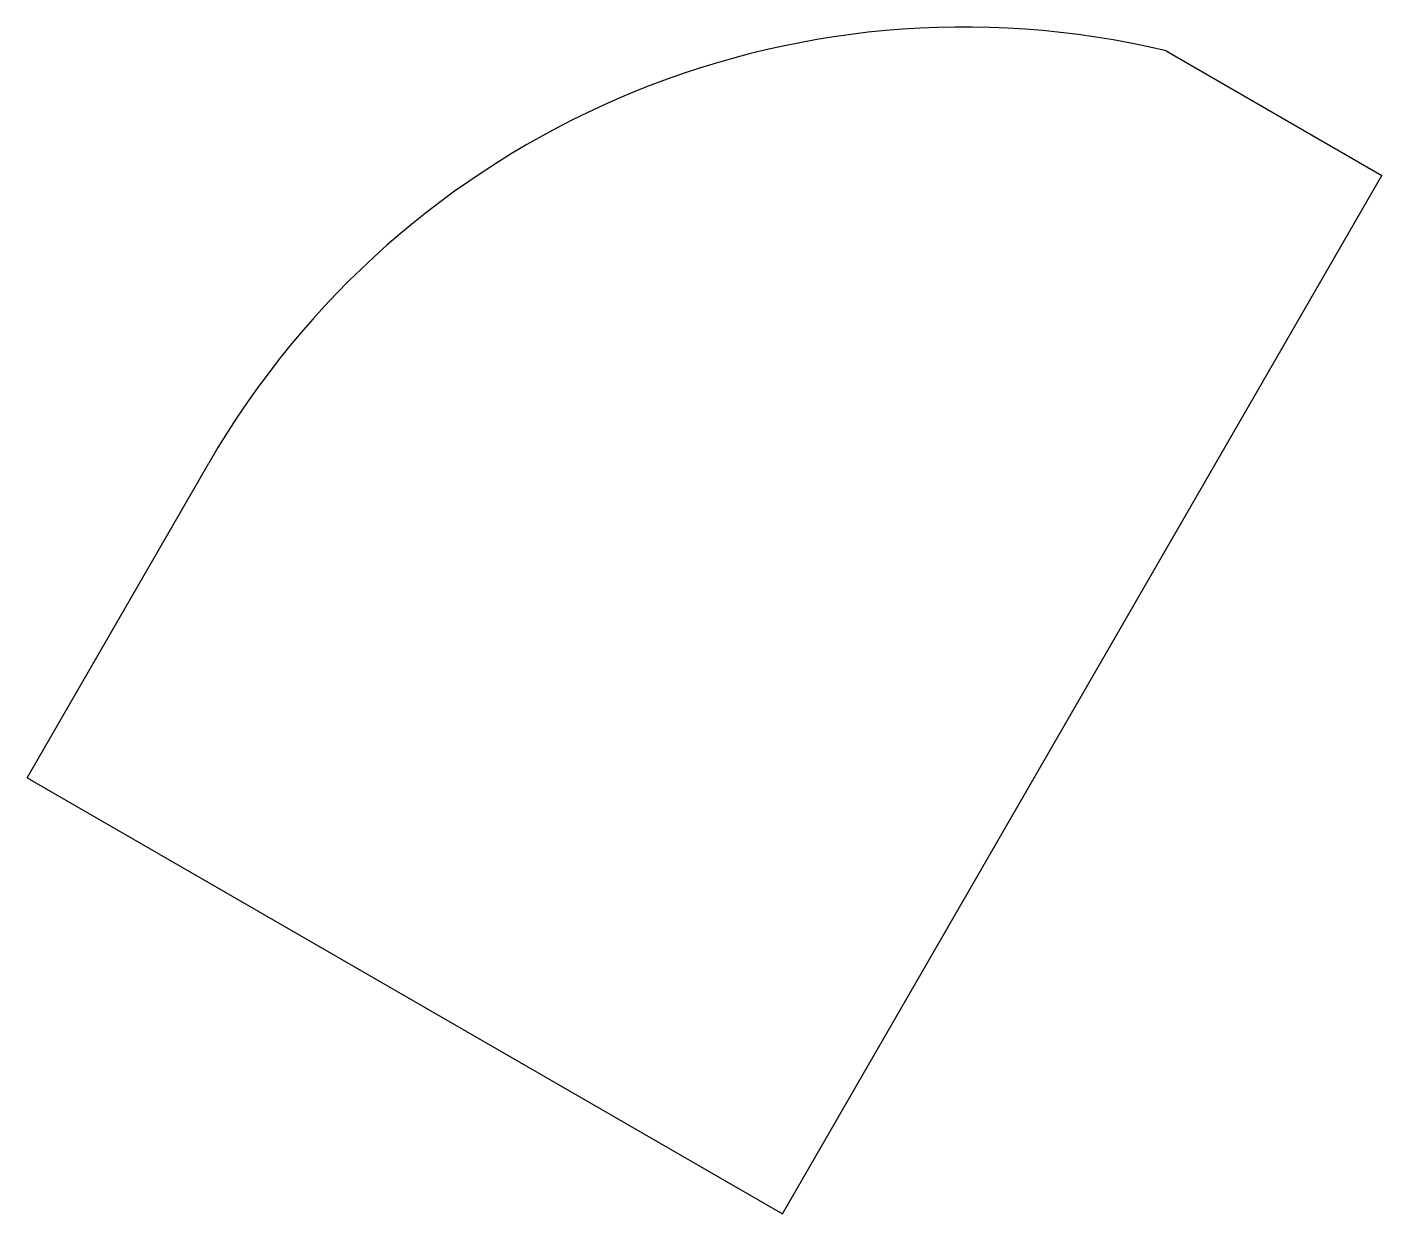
# Model space of a CAD drawing. Header units: millimetres. Extents: x -105 to 14, y -5 to 98.
import ezdxf

# ---------------------------------------------------------------- set-up
doc = ezdxf.new("R2010")
doc.units = ezdxf.units.MM
doc.layers.add('Sketch066', color=7, linetype='CONTINUOUS')

msp = doc.modelspace()

# ---------------------------------------------------------------- linework, layer by layer
at = {"layer": 'Sketch066'}
for p, q in [((-5.08634, 96.2627), (13.7642, 85.3794)), ((-38.6233, -5.35843), (13.7642, 85.3794)), ((-104.614, 32.7416), (-88.7395, 60.2379)), ((-104.614, 32.7416), (-38.6233, -5.35843))]:
    msp.add_line(p, q, dxfattribs=at)
msp.add_arc((-22.7483, 22.1379), 76.2, 76.5978, 150, dxfattribs=at)

doc.saveas('drawing.dxf')
